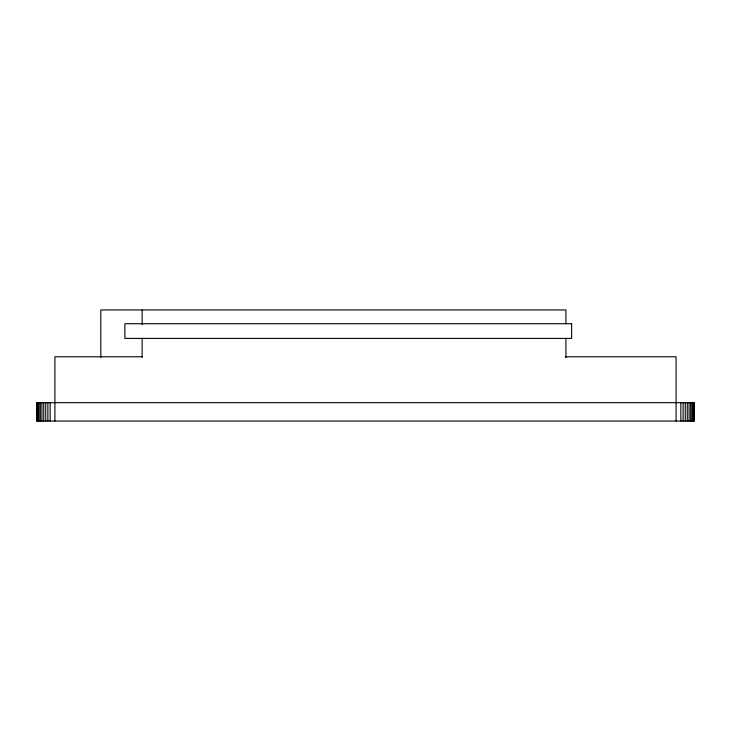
<?xml version="1.0" encoding="UTF-8"?>
<svg xmlns="http://www.w3.org/2000/svg" width="731" height="731" viewBox="0 0 731 731"><rect width="100%" height="100%" fill="white"/><g stroke="black" fill="none" stroke-linecap="round" stroke-linejoin="round"><path stroke-width="1.1" d="M142.134 356.774L54.907 356.774L54.907 421.047M565.328 356.774L676.093 356.774L676.093 421.047M693.829 402.68L693.829 421.047M693.052 402.68L693.052 421.047M691.992 402.68L691.992 421.047M690.658 402.68L690.658 421.047M689.068 402.68L689.068 421.047M687.268 402.68L687.268 421.047M685.267 402.68L685.267 421.047M683.12 402.68L683.12 421.047M680.844 402.68L680.844 421.047M565.922 323.723L565.922 309.953L100.814 309.953L100.814 357.45M565.922 338.416L565.922 357.587M142.134 309.953L142.134 324.655M142.134 338.225L142.134 357.45M50.156 402.68L50.156 421.047M47.88 402.68L47.88 421.047M45.733 402.68L45.733 421.047M43.732 402.68L43.732 421.047M41.932 402.68L41.932 421.047M40.342 402.68L40.342 421.047M39.008 402.68L39.008 421.047M37.948 402.68L37.948 421.047M37.171 402.68L37.171 421.047M571.624 323.723L124.882 323.723L124.882 338.416L571.624 338.416L571.624 323.723M694.45 402.68L36.55 402.68L36.55 421.047L694.45 421.047L694.45 402.68"/></g></svg>
